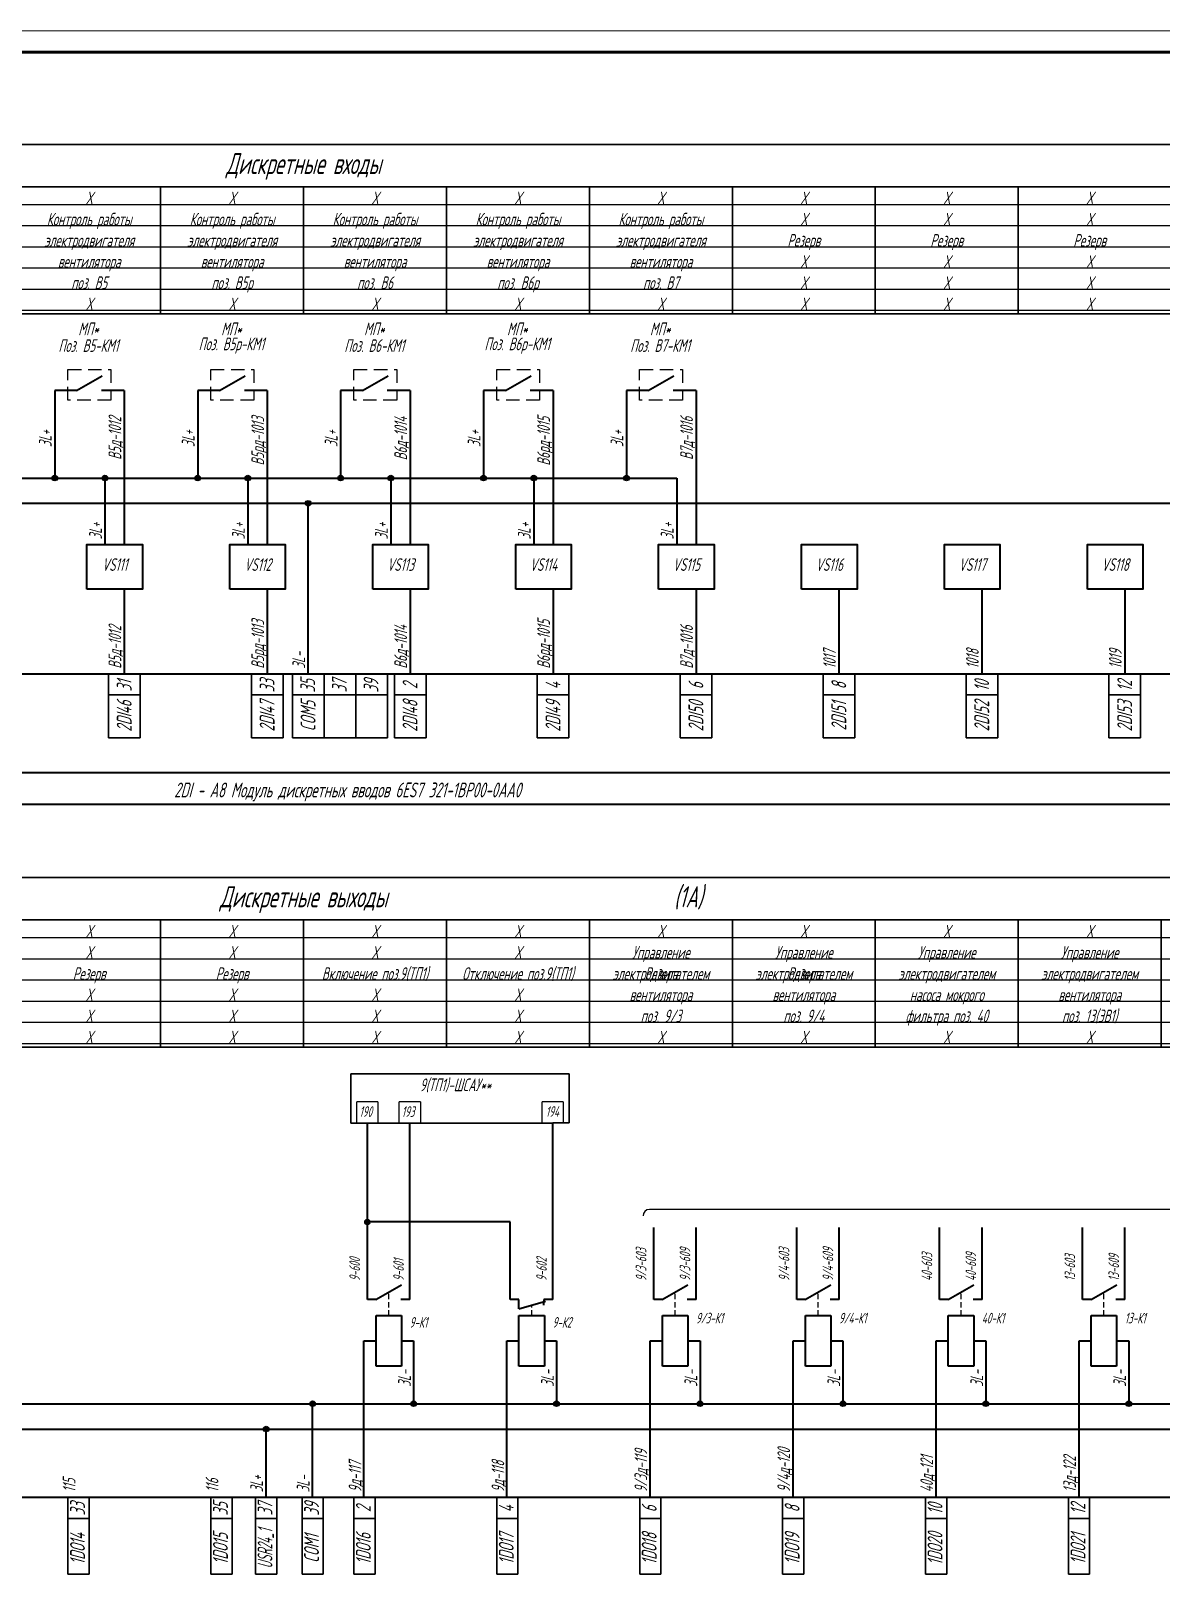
# Model space of a CAD drawing. Header units: millimetres. Extents: x -680 to 9204, y -4430 to 7779.
# Drawn here: x 3740.4 to 4007.1, y 870.1 to 1234.4 of the extents above; entities that cross this region are included whole.
import ezdxf
from ezdxf.enums import TextEntityAlignment as Align

# ---------------------------------------------------------------- set-up
doc = ezdxf.new("R2010")
doc.units = ezdxf.units.MM
doc.linetypes.add('HIDDEN', pattern=[9.525, 6.35, -3.175])
doc.linetypes.add('невидимая2', pattern=[4.7625, 3.175, -1.5875])
doc.layers.get('Defpoints').update_dxf_attribs({"color": 33})
for name, color, linetype, lineweight in [('Обводка', 6, 'Continuous', 25), ('Текст_КИП', 2, 'Continuous', 25), ('Толст.рамка', 7, 'Continuous', 60), ('Тонк.рамка', 10, 'Continuous', 20)]:
    doc.layers.add(name, color=color, linetype=linetype, lineweight=lineweight)
doc.layers.add('ТЕКСТ', color=2, linetype='Continuous')
doc.styles.add('Simplex', font='simplex.shx', dxfattribs={"width": 0.7, "oblique": 15})

msp = doc.modelspace()

# ---------------------------------------------------------------- hatches: boundary and pattern name
h = msp.add_hatch(color=256)
edge = h.paths.add_edge_path()
edge.add_arc((3746.082, 1128.842), 0.664, 0, 360)
h = msp.add_hatch(color=256)
edge = h.paths.add_edge_path()
edge.add_arc((3757.932, 1128.842), 0.664, 0, 360)
h = msp.add_hatch(color=256)
edge = h.paths.add_edge_path()
edge.add_arc((3779.804, 1128.842), 0.664, 0, 360)
h = msp.add_hatch(color=256)
edge = h.paths.add_edge_path()
edge.add_arc((3791.654, 1128.842), 0.664, 0, 360)
h = msp.add_hatch(color=256)
edge = h.paths.add_edge_path()
edge.add_arc((3813.526, 1128.842), 0.664, 0, 360)
h = msp.add_hatch(color=256)
edge = h.paths.add_edge_path()
edge.add_arc((3825.377, 1128.842), 0.664, 0, 360)
h = msp.add_hatch(color=256)
edge = h.paths.add_edge_path()
edge.add_arc((3847.248, 1128.842), 0.664, 0, 360)
h = msp.add_hatch(color=256)
edge = h.paths.add_edge_path()
edge.add_arc((3859.099, 1128.842), 0.664, 0, 360)
h = msp.add_hatch(color=256)
edge = h.paths.add_edge_path()
edge.add_arc((3880.971, 1128.842), 0.664, 0, 360)
h = msp.add_hatch(color=256)
edge = h.paths.add_edge_path()
edge.add_arc((3805.883, 1122.872), 0.664, 0, 360)
h = msp.add_hatch(color=256)
edge = h.paths.add_edge_path()
edge.add_arc((3819.839, 953.251), 0.633, 0, 360)
h = msp.add_hatch(color=256)
edge = h.paths.add_edge_path()
edge.add_arc((3806.924, 910.329), 0.664, 0, 360)
h = msp.add_hatch(color=256)
edge = h.paths.add_edge_path()
edge.add_arc((3830.755, 910.329), 0.664, 0, 360)
h = msp.add_hatch(color=256)
edge = h.paths.add_edge_path()
edge.add_arc((3864.477, 910.329), 0.664, 0, 360)
h = msp.add_hatch(color=256)
edge = h.paths.add_edge_path()
edge.add_arc((3965.776, 910.329), 0.664, 0, 360)
h = msp.add_hatch(color=256)
edge = h.paths.add_edge_path()
edge.add_arc((3795.953, 904.359), 0.664, 0, 360)
at = {"layer": 'Defpoints'}
h = msp.add_hatch(color=256, dxfattribs=at)
edge = h.paths.add_edge_path()
edge.add_arc((3898.331, 910.329), 0.664, 0, 360)
h = msp.add_hatch(color=256, dxfattribs=at)
edge = h.paths.add_edge_path()
edge.add_arc((3932.053, 910.329), 0.664, 0, 360)
h = msp.add_hatch(color=256, dxfattribs=at)
edge = h.paths.add_edge_path()
edge.add_arc((3999.498, 910.329), 0.664, 0, 360)

# ---------------------------------------------------------------- linework, layer by layer
at = {"lineweight": 40}
for p, q in [((3751.228, 1149.503), (3757.29, 1153.003)), ((3784.95, 1149.503), (3791.013, 1153.003)), ((3818.673, 1149.503), (3824.735, 1153.003)), ((3852.395, 1149.503), (3858.457, 1153.003)), ((3886.117, 1149.503), (3892.179, 1153.003)), ((3746.082, 1149.503), (3746.082, 1128.842)), ((3751.228, 1149.503), (3746.082, 1149.503)), ((3762.497, 1149.503), (3757.105, 1149.503)), ((3762.497, 1149.503), (3762.497, 1113.148)), ((3779.804, 1149.503), (3779.804, 1128.842)), ((3784.95, 1149.503), (3779.804, 1149.503)), ((3796.22, 1149.503), (3790.828, 1149.503)), ((3796.22, 1149.503), (3796.22, 1113.148)), ((3813.526, 1149.503), (3813.526, 1128.842)), ((3818.673, 1149.503), (3813.526, 1149.503)), ((3829.942, 1149.503), (3824.55, 1149.503)), ((3829.942, 1149.503), (3829.942, 1113.148)), ((3847.248, 1149.503), (3847.248, 1128.842)), ((3852.395, 1149.503), (3847.248, 1149.503)), ((3863.664, 1149.503), (3858.272, 1149.503)), ((3863.664, 1149.503), (3863.664, 1113.148)), ((3880.971, 1149.503), (3880.971, 1128.842)), ((3886.117, 1149.503), (3880.971, 1149.503)), ((3897.386, 1149.503), (3891.994, 1149.503)), ((3897.386, 1149.503), (3897.386, 1113.148)), ((3256.589, 1128.842), (3892.821, 1128.842)), ((3757.932, 1128.842), (3757.932, 1113.148)), ((3791.654, 1128.842), (3791.654, 1113.148)), ((3825.377, 1128.842), (3825.377, 1113.148)), ((3859.099, 1128.842), (3859.099, 1113.148)), ((3892.821, 1128.842), (3892.821, 1113.148)), ((3256.589, 1122.872), (4082.967, 1122.872)), ((3805.883, 1082.652), (3805.883, 1122.208)), ((3762.497, 1102.578), (3762.497, 1082.652)), ((3796.22, 1102.578), (3796.22, 1082.652)), ((3829.942, 1102.578), (3829.942, 1082.652)), ((3863.664, 1102.578), (3863.664, 1082.652)), ((3897.386, 1102.578), (3897.386, 1082.652)), ((3931.109, 1102.578), (3931.109, 1082.652)), ((3964.831, 1102.578), (3964.831, 1082.652)), ((3998.553, 1102.578), (3998.553, 1082.652)), ((3271.582, 1082.652), (4376.889, 1082.652)), ((3271.582, 1059.341), (4376.889, 1059.341)), ((3271.582, 1051.848), (4376.889, 1051.848)), ((3819.016, 888.24), (3819.016, 925.166)), ((3830.755, 925.166), (3830.755, 910.329)), ((3852.738, 888.24), (3852.738, 925.166)), ((3864.477, 925.166), (3864.477, 910.329)), ((3954.037, 888.24), (3954.037, 925.166)), ((3965.776, 925.166), (3965.776, 910.329)), ((3256.589, 910.329), (4346.479, 910.329)), ((3806.924, 888.24), (3806.924, 910.329)), ((3256.589, 904.359), (4335.509, 904.359)), ((3795.953, 888.24), (3795.953, 904.359)), ((3261.966, 888.24), (4358.728, 888.24))]:
    msp.add_line(p, q, dxfattribs=at)
at = {"lineweight": 30}
for p, q in [((3758.763, 1082.652), (3758.763, 1067.506)), ((3766.232, 1082.652), (3766.232, 1067.506)), ((3792.485, 1082.652), (3792.485, 1067.506)), ((3799.954, 1082.652), (3799.954, 1067.506)), ((3802.154, 1082.652), (3802.154, 1067.506)), ((3809.623, 1082.652), (3809.623, 1067.506)), ((3817.092, 1082.652), (3817.092, 1067.506)), ((3824.561, 1082.652), (3824.561, 1067.506)), ((3826.207, 1082.652), (3826.207, 1067.506)), ((3833.676, 1082.652), (3833.676, 1067.506)), ((3859.93, 1082.652), (3859.93, 1067.506)), ((3867.399, 1082.652), (3867.399, 1067.506)), ((3893.652, 1082.652), (3893.652, 1067.506)), ((3901.121, 1082.652), (3901.121, 1067.506)), ((3927.374, 1082.652), (3927.374, 1067.506)), ((3934.843, 1082.652), (3934.843, 1067.506)), ((3961.096, 1082.652), (3961.096, 1067.506)), ((3968.565, 1082.652), (3968.565, 1067.506)), ((3994.818, 1082.652), (3994.818, 1067.506)), ((4002.288, 1082.652), (4002.288, 1067.506)), ((3758.763, 1077.652), (3766.232, 1077.652)), ((3792.485, 1077.652), (3799.954, 1077.652)), ((3802.154, 1077.652), (3809.623, 1077.652)), ((3809.623, 1077.652), (3817.092, 1077.652)), ((3817.092, 1077.652), (3824.561, 1077.652)), ((3826.207, 1077.652), (3833.676, 1077.652)), ((3859.93, 1077.652), (3867.399, 1077.652)), ((3893.652, 1077.652), (3901.121, 1077.652)), ((3927.374, 1077.652), (3934.843, 1077.652)), ((3961.096, 1077.652), (3968.565, 1077.652)), ((3994.818, 1077.652), (4002.288, 1077.652)), ((3758.763, 1067.506), (3766.232, 1067.506)), ((3792.485, 1067.506), (3799.954, 1067.506)), ((3802.154, 1067.506), (3809.623, 1067.506)), ((3809.623, 1067.506), (3817.092, 1067.506)), ((3817.092, 1067.506), (3824.561, 1067.506)), ((3826.207, 1067.506), (3833.676, 1067.506)), ((3859.93, 1067.506), (3867.399, 1067.506)), ((3893.652, 1067.506), (3901.121, 1067.506)), ((3927.374, 1067.506), (3934.843, 1067.506)), ((3961.096, 1067.506), (3968.565, 1067.506)), ((3994.818, 1067.506), (4002.288, 1067.506)), ((3815.913, 976.583), (3815.913, 988.166)), ((3867.486, 988.166), (3815.913, 988.166)), ((3867.486, 976.598), (3867.486, 988.181)), ((3863.561, 976.583), (3815.913, 976.583)), ((3863.561, 976.598), (3867.486, 976.598)), ((3749.204, 888.24), (3749.204, 870.106)), ((3754.204, 888.24), (3754.204, 870.106)), ((3782.926, 888.24), (3782.926, 870.106)), ((3787.926, 888.24), (3787.926, 870.106)), ((3793.453, 888.24), (3793.453, 870.106)), ((3798.453, 888.24), (3798.453, 870.106)), ((3804.424, 888.24), (3804.424, 870.106)), ((3809.424, 888.24), (3809.424, 870.106)), ((3816.648, 888.24), (3816.648, 870.106)), ((3821.648, 888.24), (3821.648, 870.106)), ((3850.37, 888.24), (3850.37, 870.106)), ((3855.37, 888.24), (3855.37, 870.106)), ((3884.092, 888.24), (3884.092, 870.106)), ((3889.092, 888.24), (3889.092, 870.106)), ((3917.815, 888.24), (3917.815, 870.106)), ((3922.815, 888.24), (3922.815, 870.106)), ((3951.537, 888.24), (3951.537, 870.106)), ((3956.537, 888.24), (3956.537, 870.106)), ((3985.259, 888.24), (3985.259, 870.106)), ((3990.259, 888.24), (3990.259, 870.106)), ((3749.204, 883.24), (3754.204, 883.24)), ((3782.926, 883.24), (3787.926, 883.24)), ((3793.453, 883.24), (3798.453, 883.24)), ((3804.424, 883.24), (3809.424, 883.24)), ((3816.648, 883.24), (3821.648, 883.24)), ((3850.37, 883.24), (3855.37, 883.24)), ((3884.092, 883.24), (3889.092, 883.24)), ((3917.815, 883.24), (3922.815, 883.24)), ((3951.537, 883.24), (3956.537, 883.24)), ((3985.259, 883.24), (3990.259, 883.24)), ((3749.204, 870.106), (3754.204, 870.106)), ((3782.926, 870.106), (3787.926, 870.106)), ((3793.453, 870.106), (3798.453, 870.106)), ((3804.424, 870.106), (3809.424, 870.106)), ((3816.648, 870.106), (3821.648, 870.106)), ((3850.37, 870.106), (3855.37, 870.106)), ((3884.092, 870.106), (3889.092, 870.106)), ((3917.815, 870.106), (3922.815, 870.106)), ((3951.537, 870.106), (3956.537, 870.106)), ((3985.259, 870.106), (3990.259, 870.106))]:
    msp.add_line(p, q, dxfattribs=at)
for p, q in [((3822.339, 981.583), (3817.339, 981.583)), ((3817.339, 976.583), (3817.339, 981.583)), ((3822.339, 981.583), (3822.339, 976.583)), ((3832.339, 981.583), (3827.339, 981.583)), ((3827.339, 976.583), (3827.339, 981.583)), ((3832.339, 981.583), (3832.339, 976.583)), ((3866.061, 981.598), (3861.061, 981.598)), ((3861.061, 976.598), (3861.061, 981.598)), ((3866.061, 981.598), (3866.061, 976.598))]:
    msp.add_line(p, q)
at = {"lineweight": 40, "ltscale": 0.2}
for p, q in [((3819.839, 934.9), (3819.839, 976.583)), ((3829.839, 934.9), (3829.839, 976.583)), ((3863.561, 934.9), (3863.561, 976.583)), ((3853.561, 953.251), (3819.839, 953.251)), ((3853.561, 934.9), (3853.561, 953.251)), ((3954.86, 934.9), (3954.86, 951.914)), ((3964.86, 934.9), (3964.86, 951.929)), ((3821.839, 934.9), (3827.901, 938.4)), ((3956.86, 934.9), (3962.922, 938.4)), ((3821.839, 934.9), (3819.839, 934.9)), ((3829.839, 934.9), (3827.716, 934.9)), ((3855.561, 934.9), (3853.561, 934.9)), ((3855.56, 932.756), (3855.561, 934.9)), ((3855.56, 932.756), (3861.903, 934.54)), ((3861.438, 934.9), (3861.437, 933.616)), ((3863.561, 934.9), (3861.438, 934.9)), ((3956.86, 934.9), (3954.86, 934.9)), ((3964.86, 934.9), (3962.737, 934.9))]:
    msp.add_line(p, q, dxfattribs=at)
at = {"color": 4, "lineweight": 40, "ltscale": 0.2}
for p, q in [((3821.885, 931.166), (3827.885, 931.166)), ((3821.885, 919.166), (3821.885, 931.166)), ((3827.885, 931.166), (3827.885, 919.166)), ((3855.607, 931.166), (3861.607, 931.166)), ((3855.607, 919.166), (3855.607, 931.166)), ((3861.607, 931.166), (3861.607, 919.166)), ((3956.906, 931.166), (3962.906, 931.166)), ((3956.906, 919.166), (3956.906, 931.166)), ((3962.906, 931.166), (3962.906, 919.166)), ((3819.016, 925.166), (3821.885, 925.166)), ((3827.885, 925.166), (3830.755, 925.166)), ((3852.738, 925.166), (3855.607, 925.166)), ((3861.607, 925.166), (3864.477, 925.166)), ((3954.037, 925.166), (3956.906, 925.166)), ((3962.906, 925.166), (3965.776, 925.166)), ((3827.885, 919.166), (3821.885, 919.166)), ((3861.607, 919.166), (3855.607, 919.166)), ((3962.906, 919.166), (3956.906, 919.166))]:
    msp.add_line(p, q, dxfattribs=at)
at = {"linetype": 'невидимая2'}
for points in [[(3749.194, 1154.481), (3759.324, 1154.481), (3759.324, 1147.192), (3749.194, 1147.192)], [(3782.916, 1154.481), (3793.047, 1154.481), (3793.047, 1147.192), (3782.916, 1147.192)], [(3816.638, 1154.481), (3826.769, 1154.481), (3826.769, 1147.192), (3816.638, 1147.192)], [(3850.361, 1154.481), (3860.491, 1154.481), (3860.491, 1147.192), (3850.361, 1147.192)], [(3884.083, 1154.481), (3894.213, 1154.481), (3894.213, 1147.192), (3884.083, 1147.192)]]:
    msp.add_lwpolyline(points, close=True, dxfattribs=at)
at = {"lineweight": 40}
for points in [[(3753.666, 1102.578), (3753.666, 1113.148), (3766.764, 1113.148), (3766.764, 1102.578)], [(3787.388, 1102.578), (3787.388, 1113.148), (3800.486, 1113.148), (3800.486, 1102.578)], [(3821.11, 1102.578), (3821.11, 1113.148), (3834.208, 1113.148), (3834.208, 1102.578)], [(3854.832, 1102.578), (3854.832, 1113.148), (3867.931, 1113.148), (3867.931, 1102.578)], [(3888.555, 1102.578), (3888.555, 1113.148), (3901.653, 1113.148), (3901.653, 1102.578)], [(3922.277, 1102.578), (3922.277, 1113.148), (3935.375, 1113.148), (3935.375, 1102.578)], [(3955.999, 1102.578), (3955.999, 1113.148), (3969.097, 1113.148), (3969.097, 1102.578)], [(3989.721, 1102.578), (3989.721, 1113.148), (4002.819, 1113.148), (4002.819, 1102.578)]]:
    msp.add_lwpolyline(points, close=True, dxfattribs=at)
for centre, radius in [((3746.082, 1128.842), 0.664), ((3757.932, 1128.842), 0.664), ((3779.804, 1128.842), 0.664), ((3791.654, 1128.842), 0.664), ((3813.526, 1128.842), 0.664), ((3825.377, 1128.842), 0.664), ((3847.248, 1128.842), 0.664), ((3859.099, 1128.842), 0.664), ((3880.971, 1128.842), 0.664), ((3805.883, 1122.872), 0.664), ((3819.839, 953.251), 0.633), ((3806.924, 910.329), 0.664), ((3830.755, 910.329), 0.664), ((3864.477, 910.329), 0.664), ((3965.776, 910.329), 0.664), ((3795.953, 904.359), 0.664)]:
    msp.add_circle(centre, radius)
at = {"layer": 'Defpoints'}
for p, q in [((3269.31, 1193.443), (4344.343, 1193.443)), ((3269.31, 1188.443), (4344.343, 1188.443)), ((3269.31, 1183.443), (4344.343, 1183.443)), ((3269.31, 1178.443), (4344.343, 1178.443)), ((3269.31, 1173.443), (4344.343, 1173.443)), ((3269.31, 1168.443), (4344.343, 1168.443)), ((3269.31, 1020.366), (4344.343, 1020.366)), ((3269.31, 1015.366), (4344.343, 1015.366)), ((3269.31, 1010.366), (4344.343, 1010.366)), ((3269.31, 1005.366), (4344.343, 1005.366)), ((3269.31, 1000.366), (4344.343, 1000.366)), ((3269.31, 995.366), (4344.343, 995.366))]:
    msp.add_line(p, q, dxfattribs=at)
at = {"layer": 'Defpoints', "lineweight": 40, "ltscale": 0.2}
for p, q in [((3887.415, 934.9), (3887.415, 951.914)), ((3897.415, 934.9), (3897.415, 951.929)), ((3921.137, 934.9), (3921.137, 951.914)), ((3931.137, 934.9), (3931.137, 951.929)), ((3988.582, 934.9), (3988.582, 951.914)), ((3998.582, 934.9), (3998.582, 951.929)), ((3889.415, 934.9), (3895.477, 938.4)), ((3923.137, 934.9), (3929.2, 938.4)), ((3990.582, 934.9), (3996.644, 938.4)), ((3889.415, 934.9), (3887.415, 934.9)), ((3897.415, 934.9), (3895.292, 934.9)), ((3923.137, 934.9), (3921.137, 934.9)), ((3931.137, 934.9), (3929.014, 934.9)), ((3990.582, 934.9), (3988.582, 934.9)), ((3998.582, 934.9), (3996.459, 934.9)), ((3889.462, 931.166), (3895.462, 931.166)), ((3889.462, 919.166), (3889.462, 931.166)), ((3895.462, 931.166), (3895.462, 919.166)), ((3923.184, 931.166), (3929.184, 931.166)), ((3923.184, 919.166), (3923.184, 931.166)), ((3929.184, 931.166), (3929.184, 919.166)), ((3990.629, 931.166), (3996.629, 931.166)), ((3990.629, 919.166), (3990.629, 931.166)), ((3996.629, 931.166), (3996.629, 919.166)), ((3886.592, 925.166), (3889.462, 925.166)), ((3895.462, 925.166), (3898.331, 925.166)), ((3920.315, 925.166), (3923.184, 925.166)), ((3929.184, 925.166), (3932.053, 925.166)), ((3987.759, 925.166), (3990.629, 925.166)), ((3996.629, 925.166), (3999.498, 925.166)), ((3895.462, 919.166), (3889.462, 919.166)), ((3929.184, 919.166), (3923.184, 919.166)), ((3996.629, 919.166), (3990.629, 919.166))]:
    msp.add_line(p, q, dxfattribs=at)
at = {"layer": 'Defpoints', "linetype": 'HIDDEN', "ltscale": 0.2}
for p, q in [((3892.462, 931.166), (3892.462, 936.659)), ((3926.184, 931.166), (3926.184, 936.659)), ((3993.629, 931.166), (3993.629, 936.659))]:
    msp.add_line(p, q, dxfattribs=at)
at = {"layer": 'Defpoints', "lineweight": 40}
for p, q in [((3886.592, 888.24), (3886.592, 925.166)), ((3898.331, 925.166), (3898.331, 910.329)), ((3920.315, 888.24), (3920.315, 925.166)), ((3932.053, 925.166), (3932.053, 910.329)), ((3987.759, 888.24), (3987.759, 925.166)), ((3999.498, 925.166), (3999.498, 910.329))]:
    msp.add_line(p, q, dxfattribs=at)
at = {"layer": 'Defpoints'}
for centre in [(3898.331, 910.329), (3932.053, 910.329), (3999.498, 910.329)]:
    msp.add_circle(centre, 0.664, dxfattribs=at)
at = {"layer": 'Обводка', "lineweight": 30}
for p, q in [((3265.231, 1207.596), (4344.343, 1207.596)), ((4344.343, 1197.596), (3265.231, 1197.596)), ((3771.065, 1167.596), (3771.065, 1197.596)), ((3804.787, 1167.596), (3804.787, 1197.596)), ((3838.509, 1167.596), (3838.509, 1197.596)), ((3872.231, 1167.596), (3872.231, 1197.596)), ((3905.954, 1167.596), (3905.954, 1197.596)), ((3939.676, 1167.596), (3939.676, 1197.596)), ((3973.398, 1167.596), (3973.398, 1197.596)), ((4344.343, 1167.596), (3265.231, 1167.596)), ((3265.231, 1034.519), (4344.343, 1034.519)), ((4344.343, 1024.519), (3265.231, 1024.519)), ((3771.065, 994.519), (3771.065, 1024.519)), ((3804.787, 994.519), (3804.787, 1024.519)), ((3838.509, 994.519), (3838.509, 1024.519)), ((3838.509, 994.519), (3838.509, 1024.519)), ((3872.231, 994.519), (3872.231, 1024.519)), ((3905.954, 994.519), (3905.954, 1024.519)), ((3939.676, 994.519), (3939.676, 1024.519)), ((3973.398, 994.519), (3973.398, 1024.519)), ((4007.12, 994.519), (4007.12, 1024.519)), ((4344.343, 994.519), (3265.231, 994.519))]:
    msp.add_line(p, q, dxfattribs=at)
at = {"layer": 'Обводка'}
msp.add_line((4059.825, 956.183), (3886.388, 956.183), dxfattribs=at)
at = {"layer": 'Обводка', "linetype": 'HIDDEN', "ltscale": 0.2}
for p, q in [((3824.885, 931.166), (3824.885, 936.659)), ((3959.906, 931.166), (3959.906, 936.659)), ((3858.607, 931.166), (3858.607, 933.613))]:
    msp.add_line(p, q, dxfattribs=at)
at = {"layer": 'Обводка'}
msp.add_arc((3886.388, 954.683), 1.5, 90, 180, dxfattribs=at)
at = {"layer": 'Толст.рамка'}
msp.add_line((3212.905, 1229.395), (4629.655, 1229.395), dxfattribs=at)
at = {"layer": 'Тонк.рамка', "color": 1}
msp.add_line((4634.655, 1234.395), (3192.905, 1234.395), dxfattribs=at)

# ---------------------------------------------------------------- texts
at = {"layer": 'Defpoints', "style": 'Simplex', "oblique": 15, "width": 0.6}
for s, p in [('Х', (3754.204, 1193.443)), ('Х', (3787.926, 1193.443)), ('Х', (3821.648, 1193.443)), ('Х', (3855.37, 1193.443)), ('Х', (3889.092, 1193.443)), ('Х', (3922.815, 1193.443)), ('Х', (3922.815, 1193.443)), ('Х', (3956.537, 1193.443)), ('Х', (3956.537, 1193.443)), ('Х', (3990.259, 1193.443)), ('Х', (3990.259, 1193.443)), ('Х', (3922.815, 1188.443)), ('Х', (3956.537, 1188.443)), ('Х', (3990.259, 1188.443)), ('Х', (3922.815, 1178.443)), ('Х', (3956.537, 1178.443)), ('Х', (3990.259, 1178.443)), ('Х', (3922.815, 1173.443)), ('Х', (3956.537, 1173.443)), ('Х', (3990.259, 1173.443)), ('Х', (3754.204, 1168.443)), ('Х', (3787.926, 1168.443)), ('Х', (3821.648, 1168.443)), ('Х', (3855.37, 1168.443)), ('Х', (3889.092, 1168.443)), ('Х', (3922.815, 1168.443)), ('Х', (3922.815, 1168.443)), ('Х', (3956.537, 1168.443)), ('Х', (3956.537, 1168.443)), ('Х', (3990.259, 1168.443)), ('Х', (3990.259, 1168.443)), ('Х', (3754.204, 1020.366)), ('Х', (3754.204, 1020.366)), ('Х', (3787.926, 1020.366)), ('Х', (3821.648, 1020.366)), ('Х', (3855.37, 1020.366)), ('Х', (3889.092, 1020.366)), ('Х', (3922.815, 1020.366)), ('Х', (3956.537, 1020.366)), ('Х', (3990.259, 1020.366)), ('Х', (3754.204, 1015.366)), ('Х', (3787.926, 1015.366)), ('Х', (3821.648, 1015.366)), ('Х', (3855.37, 1015.366)), ('Управление', (3889.092, 1015.366)), ('Управление', (3922.815, 1015.366)), ('Управление', (3990.259, 1015.366)), ('электродвигателем', (3889.092, 1010.366)), ('электродвигателем', (3922.815, 1010.366)), ('электродвигателем', (3990.259, 1010.366)), ('Х', (3754.204, 1005.366)), ('Х', (3787.926, 1005.366)), ('Х', (3821.648, 1005.366)), ('Х', (3855.37, 1005.366)), ('вентилятора', (3889.092, 1005.366)), ('вентилятора', (3922.815, 1005.366)), ('вентилятора', (3990.259, 1005.366)), ('Х', (3754.204, 1000.366)), ('Х', (3787.926, 1000.366)), ('Х', (3821.648, 1000.366)), ('Х', (3855.37, 1000.366)), ('поз. 9/3', (3889.092, 1000.366)), ('поз. 9/4', (3922.815, 1000.366)), ('поз. 13(ЭВ1)', (3990.259, 1000.366)), ('Х', (3754.204, 995.366)), ('Х', (3754.204, 995.366)), ('Х', (3787.926, 995.366)), ('Х', (3787.926, 995.366)), ('Х', (3821.648, 995.366)), ('Х', (3855.37, 995.366)), ('Х', (3889.092, 995.366)), ('Х', (3922.815, 995.366)), ('Х', (3956.537, 995.366)), ('Х', (3990.259, 995.366))]:
    msp.add_text(s, height=3, dxfattribs=at).set_placement(p, align=Align.CENTER)
at = {"layer": 'Defpoints', "lineweight": -3, "style": 'Simplex', "oblique": 15, "width": 0.6}
msp.add_text('(1А)', height=5, dxfattribs=at).set_placement((3895.545, 1027.504), align=Align.CENTER)
at = {"layer": 'Defpoints', "style": 'Simplex', "oblique": 15, "width": 0.6}
for s, height, p in [('9/3-603', 2.5, (3885.666, 939.305)), ('9/3-609', 2.5, (3896.028, 939.305)), ('9/4-603', 2.5, (3919.389, 939.305)), ('9/4-609', 2.5, (3929.75, 939.305)), ('13-603', 2.5, (3986.833, 939.305)), ('13-609', 2.5, (3997.194, 939.305)), ('9/3д-119', 3, (3885.862, 889.432)), ('9/4д-120', 3, (3919.584, 889.432)), ('13д-122', 3, (3987.029, 889.432)), ('115', 3, (3750.973, 889.432)), ('116', 3, (3784.695, 889.432))]:
    msp.add_text(s, height=height, rotation=90, dxfattribs=at).set_placement(p)
for s, p in [('9/3-К1', (3897.359, 929.291)), ('9/4-К1', (3931.081, 929.291)), ('13-К1', (3998.526, 929.291))]:
    msp.add_text(s, height=2.5, dxfattribs=at).set_placement(p)
for p in [(3897.674, 918.277), (3931.396, 918.277), (3998.841, 918.277)]:
    msp.add_text('3L-', height=3, rotation=90, dxfattribs=at).set_placement(p, align=Align.RIGHT)
at = {"layer": 'Обводка', "style": 'Simplex', "oblique": 15, "width": 0.6}
for s, p in [('35', (3807.506, 1079.783)), ('37', (3814.975, 1079.783)), ('31', (3764.217, 1079.783)), ('33', (3797.939, 1079.783)), ('39', (3822.444, 1079.783)), ('2', (3831.661, 1079.783)), ('4', (3865.384, 1079.783)), ('6', (3899.106, 1079.783)), ('8', (3932.828, 1079.783)), ('10', (3966.55, 1079.783)), ('12', (4000.273, 1079.783))]:
    msp.add_text(s, height=3.5, rotation=90, dxfattribs=at).set_placement(p, align=Align.CENTER)
at = {"layer": 'Обводка', "lineweight": -3, "style": 'Simplex', "oblique": 15}
for s, width, p in [('2DI46', 0.6, (3764.217, 1072.625)), ('2DI47', 0.6, (3797.939, 1072.625)), ('COM5', 0.6, (3807.608, 1072.625)), ('2DI48', 0.6, (3831.661, 1072.625)), ('2DI49', 0.6, (3865.384, 1072.625)), ('2DI50', 0.6, (3899.106, 1072.625)), ('2DI51', 0.6, (3932.828, 1072.625)), ('2DI52', 0.6, (3966.55, 1072.625)), ('2DI53', 0.6, (4000.273, 1072.625)), ('33', 0.6, (3753.204, 885.49)), ('35', 0.6, (3786.926, 885.49)), ('37', 0.6, (3797.453, 885.49)), ('39', 0.6, (3808.424, 885.49)), ('2', 0.6, (3820.648, 885.49)), ('4', 0.6, (3854.37, 885.49)), ('6', 0.6, (3888.092, 885.49)), ('8', 0.6, (3921.815, 885.49)), ('10', 0.6, (3955.537, 885.49)), ('12', 0.6, (3989.259, 885.49)), ('1DО14', 0.6, (3753.204, 876.078)), ('1DО15', 0.6, (3786.926, 876.078)), ('USR24_1', 0.5, (3797.453, 876.078)), ('COM1', 0.6, (3808.424, 876.078)), ('1DО16', 0.6, (3820.648, 876.078)), ('1DО17', 0.6, (3854.37, 876.078)), ('1DО18', 0.6, (3888.092, 876.078)), ('1DО19', 0.6, (3921.815, 876.078)), ('1DО20', 0.6, (3955.537, 876.078)), ('1DО21', 0.6, (3989.259, 876.078))]:
    msp.add_text(s, height=3.5, rotation=90, dxfattribs=dict(at, width=width)).set_placement(p, align=Align.CENTER)
at = {"layer": 'ТЕКСТ', "lineweight": -3, "style": 'Simplex', "oblique": 15, "width": 0.6}
msp.add_text('Дискретные входы', height=5, dxfattribs=at).set_placement((3804.787, 1200.581), align=Align.CENTER)
at = {"layer": 'ТЕКСТ', "style": 'Simplex', "oblique": 15, "width": 0.6}
for s, height, p in [('Контроль работы', 3, (3754.204, 1188.443)), ('Контроль работы', 3, (3787.926, 1188.443)), ('Контроль работы', 3, (3821.648, 1188.443)), ('Контроль работы', 3, (3855.37, 1188.443)), ('Контроль работы', 3, (3889.092, 1188.443)), ('электродвигателя', 3, (3754.204, 1183.443)), ('электродвигателя', 3, (3787.926, 1183.443)), ('электродвигателя', 3, (3821.648, 1183.443)), ('электродвигателя', 3, (3855.37, 1183.443)), ('электродвигателя', 3, (3889.092, 1183.443)), ('Резерв', 3, (3922.815, 1183.443)), ('Резерв', 3, (3956.537, 1183.443)), ('Резерв', 3, (3990.259, 1183.443)), ('вентилятора', 3, (3754.204, 1178.443)), ('вентилятора', 3, (3787.926, 1178.443)), ('вентилятора', 3, (3821.648, 1178.443)), ('вентилятора', 3, (3855.37, 1178.443)), ('вентилятора', 3, (3889.092, 1178.443)), ('поз. В5', 3, (3754.204, 1173.443)), ('поз. В5р', 3, (3787.926, 1173.443)), ('поз. В6', 3, (3821.648, 1173.443)), ('поз. В6р', 3, (3855.37, 1173.443)), ('поз. В7', 3, (3889.092, 1173.443)), ('VS111', 3, (3760.215, 1106.91)), ('VS112', 3, (3793.937, 1106.91)), ('VS113', 3, (3827.659, 1106.91)), ('VS114', 3, (3861.382, 1106.91)), ('VS115', 3, (3895.104, 1106.91)), ('VS116', 3, (3928.826, 1106.91)), ('VS117', 3, (3962.548, 1106.91)), ('VS118', 3, (3996.27, 1106.91)), ('Включение поз.9(ТП1)', 3, (3821.648, 1010.366)), ('Отключение поз.9(ТП1)', 3, (3855.37, 1010.366)), ('190', 2.5, (3819.44, 978.039)), ('193', 2.5, (3829.44, 978.039)), ('194', 2.5, (3863.478, 978.054))]:
    msp.add_text(s, height=height, dxfattribs=at).set_placement(p, align=Align.CENTER)
at = {"layer": 'ТЕКСТ', "color": 3, "style": 'Simplex', "oblique": 15, "width": 0.6}
for s, p in [('МП*', (3754.022, 1164.049)), ('МП*', (3787.745, 1164.049)), ('МП*', (3821.467, 1164.049)), ('МП*', (3855.189, 1164.049)), ('МП*', (3888.911, 1164.049)), ('Поз. В5-КМ1', (3754.022, 1160.106)), ('Поз. В5р-КМ1', (3787.745, 1160.106)), ('Поз. В6-КМ1', (3821.467, 1160.106)), ('Поз. В6р-КМ1', (3855.189, 1160.106)), ('Поз. В7-КМ1', (3888.911, 1160.106))]:
    msp.add_text(s, height=3, dxfattribs=at).set_placement(p, align=Align.MIDDLE)
at = {"layer": 'ТЕКСТ', "style": 'Simplex', "oblique": 15, "width": 0.6}
for s, p in [('В6рд-1015', (3862.934, 1143.297)), ('В5д-1012', (3761.767, 1143.297)), ('В5рд-1013', (3795.489, 1143.297)), ('В6д-1014', (3829.211, 1143.297)), ('В7д-1016', (3896.656, 1143.297))]:
    msp.add_text(s, height=3, rotation=90, dxfattribs=at).set_placement(p, align=Align.RIGHT)
at = {"layer": 'ТЕКСТ', "color": 1, "style": 'Simplex', "oblique": 15, "width": 0.6}
for s, p in [('3L+', (3745.351, 1136.163)), ('3L+', (3779.073, 1136.163)), ('3L+', (3812.796, 1136.163)), ('3L+', (3846.518, 1136.163)), ('3L+', (3880.24, 1136.163)), ('3L+', (3757.202, 1114.34)), ('3L+', (3790.924, 1114.34)), ('3L+', (3824.646, 1114.34)), ('3L+', (3858.368, 1114.34)), ('3L+', (3892.091, 1114.34)), ('3L-', (3805.152, 1083.844)), ('3L+', (3795.222, 889.432)), ('3L-', (3806.193, 889.432))]:
    msp.add_text(s, height=3, rotation=90, dxfattribs=at).set_placement(p)
at = {"layer": 'ТЕКСТ', "style": 'Simplex', "oblique": 15, "width": 0.6}
for s, height, p in [('В5д-1012', 3, (3761.767, 1083.844)), ('В5рд-1013', 3, (3795.489, 1083.844)), ('В6д-1014', 3, (3829.211, 1083.844)), ('В6рд-1015', 3, (3862.934, 1083.844)), ('В7д-1016', 3, (3896.656, 1083.844)), ('1017', 3, (3930.378, 1083.844)), ('1018', 3, (3964.1, 1083.844)), ('1019', 3, (3997.822, 1083.844)), ('9-600', 2.5, (3818.09, 939.305)), ('9-601', 2.5, (3828.451, 939.305)), ('9-602', 2.5, (3862.173, 939.305)), ('40-603', 2.5, (3953.111, 939.305)), ('40-609', 2.5, (3963.472, 939.305)), ('9д-117', 3, (3818.417, 889.432)), ('9д-118', 3, (3852.14, 889.432)), ('40д-121', 3, (3953.306, 889.432))]:
    msp.add_text(s, height=height, rotation=90, dxfattribs=at).set_placement(p)
at = {"layer": 'ТЕКСТ', "color": 2, "lineweight": -3, "style": 'Simplex', "oblique": 15, "width": 0.6}
msp.add_text('Дискретные выходы', height=5, dxfattribs=at).set_placement((3804.787, 1027.504), align=Align.CENTER)
at = {"layer": 'ТЕКСТ', "color": 2, "style": 'Simplex', "oblique": 15, "width": 0.6}
for s, p in [('Управление', (3956.537, 1015.366)), ('Резерв', (3754.204, 1010.366)), ('Резерв', (3787.926, 1010.366)), ('Резерв', (3889.092, 1010.366)), ('Резерв', (3922.815, 1010.366)), ('электродвигателем', (3956.537, 1010.366)), ('насоса мокрого', (3956.537, 1005.366)), ('фильтра поз. 40', (3956.537, 1000.366))]:
    msp.add_text(s, height=3, dxfattribs=at).set_placement(p, align=Align.CENTER)
at = {"layer": 'ТЕКСТ', "color": 1, "style": 'Simplex', "oblique": 15, "width": 0.6}
msp.add_text('9(ТП1)-ШСАУ**', height=3, dxfattribs=at).set_placement((3840.605, 984.106), align=Align.CENTER)
at = {"layer": 'ТЕКСТ', "style": 'Simplex', "oblique": 15, "width": 0.6}
for s, p in [('9-К1', (3829.783, 928.289)), ('9-К2', (3863.505, 928.289)), ('40-К1', (3964.804, 929.291))]:
    msp.add_text(s, height=2.5, dxfattribs=at).set_placement(p)
at = {"layer": 'ТЕКСТ', "color": 1, "style": 'Simplex', "oblique": 15, "width": 0.6}
for p in [(3830.097, 918.277), (3863.819, 918.277), (3965.118, 918.277)]:
    msp.add_text('3L-', height=3, rotation=90, dxfattribs=at).set_placement(p, align=Align.RIGHT)
at = {"layer": 'Текст_КИП', "lineweight": 30, "style": 'Simplex', "oblique": 15, "width": 0.6}
msp.add_text('2DI - А8 Модуль дискретных вводов 6ES7 321-1BP00-0AA0', height=3.5, dxfattribs=at).set_placement((3815.155, 1053.46), align=Align.CENTER)

doc.saveas('drawing.dxf')
